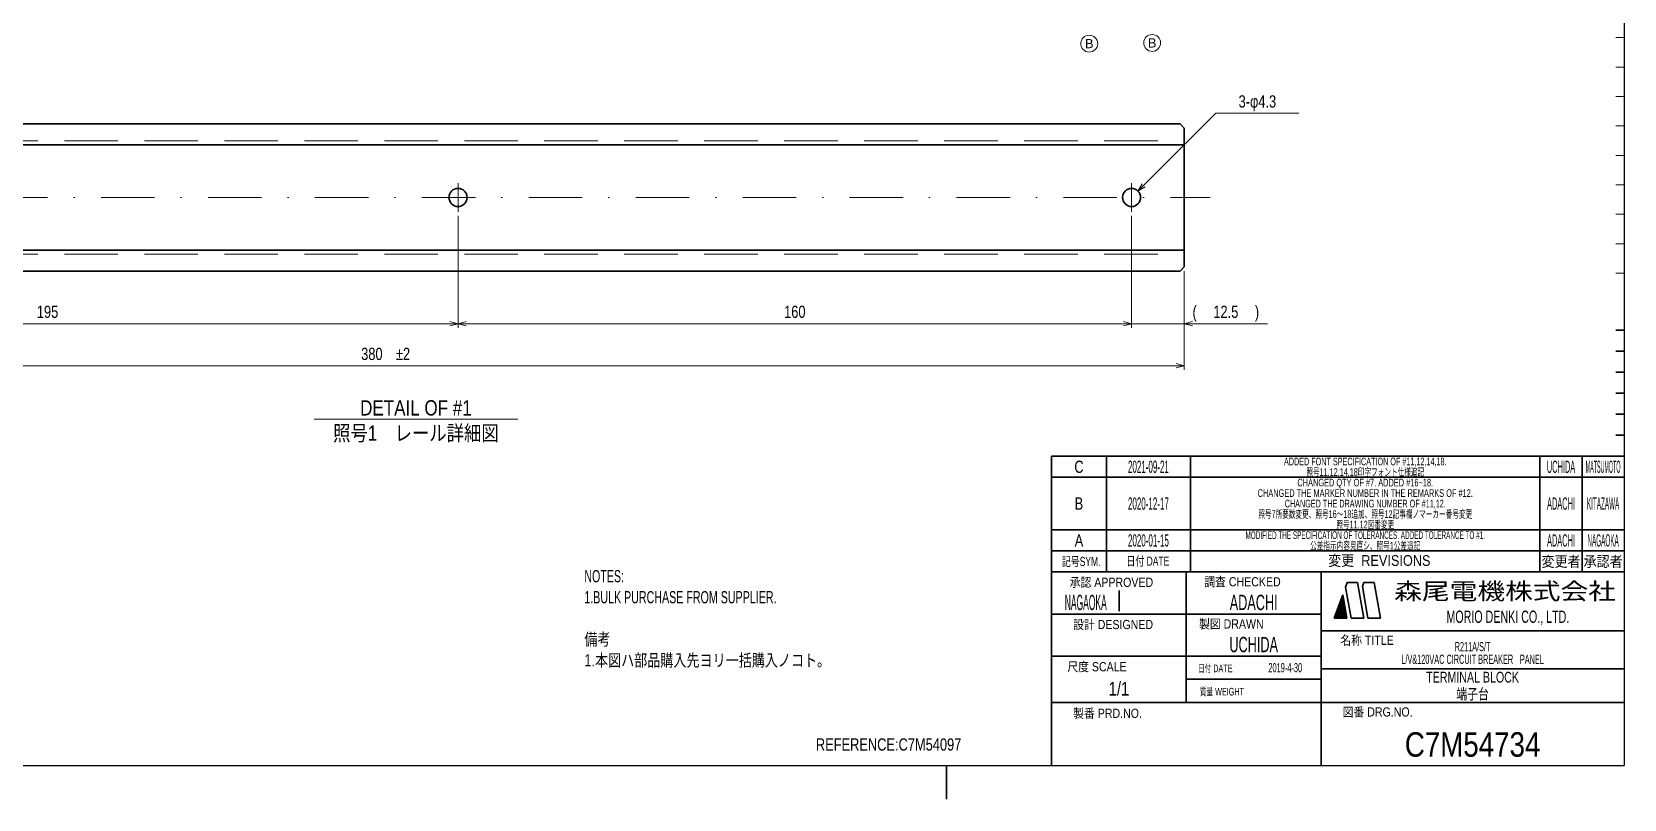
# Model space of a CAD drawing. Header units: millimetres. Extents: x 7 to 587, y 2 to 418.
# Drawn here: x 208.8 to 587, y 2 to 184.4 of the extents above; entities that cross this region are included whole.
import ezdxf
from ezdxf.enums import TextEntityAlignment as Align

# ---------------------------------------------------------------- set-up
doc = ezdxf.new("R2010")
doc.units = ezdxf.units.MM
doc.linetypes.add('DASHDOT', pattern=[25.3, 12.7, -6.3, 0, -6.3])
doc.linetypes.add('DASHED', pattern=[19, 12.7, -6.3])
for name, color, linetype in [('GR1_01', 7, 'Continuous'), ('GR1_05', 7, 'Continuous'), ('GR1_16', 7, 'Continuous'), ('図面枠C7M', 7, 'Continuous'), ('表題、部品表_01', 7, 'Continuous')]:
    doc.layers.add(name, color=color, linetype=linetype)
doc.styles.add('HG丸ｺﾞｼｯｸM-PRO', font='')
doc.styles.get('HG丸ｺﾞｼｯｸM-PRO').set_extended_font_data('HG丸ｺﾞｼｯｸM-PRO')

# ---------------------------------------------------------------- blocks, each defined once
blk = doc.blocks.new('BLKF026')
at = {"layer": '図面枠C7M', "color": 4, "linetype": 'Continuous', "lineweight": 13}
for p, q in [((519.264044, 48.082829), (520.396896, 49.21568)), ((519.344973, 48.305179), (520.375697, 49.335903)), ((519.425902, 48.527529), (520.354499, 49.456126)), ((519.506831, 48.749879), (520.3333, 49.576349)), ((519.58776, 48.97223), (520.312102, 49.696572)), ((519.668689, 49.19458), (520.290903, 49.816794)), ((519.749617, 49.41693), (520.269705, 49.937017)), ((519.830546, 49.63928), (520.248506, 50.05724)), ((519.911475, 49.861631), (520.227307, 50.177463)), ((519.992404, 50.083981), (520.206109, 50.297686)), ((520.073333, 50.306331), (520.18491, 50.417909)), ((520.154262, 50.528681), (520.163712, 50.538131)), ((518.157871, 44.996757), (520.693675, 47.532561)), ((518.211969, 45.192276), (520.672477, 47.652784)), ((518.292898, 45.414626), (520.651278, 47.773006)), ((518.299292, 44.996757), (520.714874, 47.412338)), ((518.373827, 45.636976), (520.63008, 47.893229)), ((518.440714, 44.996757), (520.736072, 47.292115)), ((518.454756, 45.859327), (520.608881, 48.013452)), ((518.535684, 46.081677), (520.587682, 48.133675)), ((518.582135, 44.996757), (520.757271, 47.171892)), ((518.616613, 46.304027), (520.566484, 48.253898)), ((518.697542, 46.526377), (520.545285, 48.374121)), ((518.723556, 44.996757), (520.778469, 47.051669)), ((518.778471, 46.748727), (520.524087, 48.494343)), ((518.8594, 46.971078), (520.502888, 48.614566)), ((518.864978, 44.996757), (520.799668, 46.931447)), ((518.940329, 47.193428), (520.48169, 48.734789)), ((519.006399, 44.996757), (520.820866, 46.811224)), ((519.021258, 47.415778), (520.460491, 48.855012)), ((519.102186, 47.638128), (520.439293, 48.975235)), ((519.147821, 44.996757), (520.842065, 46.691001)), ((519.183115, 47.860479), (520.418094, 49.095457)), ((519.289242, 44.996757), (520.863263, 46.570778)), ((519.430663, 44.996757), (520.884462, 46.450555)), ((519.572085, 44.996757), (520.90566, 46.330332)), ((519.713506, 44.996757), (520.926859, 46.21011)), ((519.854927, 44.996757), (520.948057, 46.089887)), ((519.996349, 44.996757), (520.969256, 45.969664)), ((520.13777, 44.996757), (520.990455, 45.849441)), ((520.279191, 44.996757), (521.011653, 45.729218)), ((520.420613, 44.996757), (521.032852, 45.608995)), ((520.562034, 44.996757), (521.05405, 45.488773)), ((520.703455, 44.996757), (521.075249, 45.36855)), ((520.844877, 44.996757), (521.096447, 45.248327)), ((520.986298, 44.996757), (521.117646, 45.128104)), ((521.12772, 44.996757), (521.138844, 45.007881))]:
    blk.add_line(p, q, dxfattribs=at)
blk = doc.blocks.new('BLKF023')
at = {"layer": '図面枠C7M', "color": 2, "linetype": 'Continuous', "lineweight": 25}
for p in [(587, 410), (7, 10)]:
    blk.add_line(p, (587, 10), dxfattribs=at)
at = {"layer": '図面枠C7M', "color": 4, "linetype": 'Continuous', "lineweight": 13}
for p, q in [((585, 183), (587, 183)), ((585, 176), (587, 176)), ((585, 169), (587, 169)), ((585, 162), (587, 162)), ((585, 155), (587, 155)), ((585, 148), (587, 148)), ((585, 141), (587, 141)), ((585, 134), (587, 134)), ((585, 127), (587, 127))]:
    blk.add_line(p, q, dxfattribs=at)
at = {"layer": '図面枠C7M', "color": 3, "linetype": 'Continuous', "lineweight": 35}
for p, q in [((587, 113.5), (585, 113.5)), ((587, 108.5), (585, 108.5)), ((587, 103.5), (585, 103.5)), ((587, 98.5), (585, 98.5)), ((587, 93.5), (585, 93.5)), ((587, 88.5), (585, 88.5)), ((451, 83.5), (587, 83.5)), ((451, 83.5), (451, 10)), ((464, 56), (464, 83.5)), ((484, 56), (484, 83.5)), ((567, 56), (567, 83.5)), ((577, 56), (577, 83.5)), ((587, 83.5), (585, 83.5)), ((451, 78.5), (587, 78.5)), ((451, 66), (587, 66)), ((451, 61), (587, 61)), ((451, 56), (587, 56)), ((483, 56), (483, 25)), ((515, 56), (515, 10)), ((520.84, 52.4), (521.23, 53.5)), ((521.23, 53.5), (523.64, 53.5)), ((525.14, 45), (523.64, 53.5)), ((525.18, 53.5), (524.82, 52.51)), ((525.18, 53.5), (527.64, 53.5)), ((529.14, 45), (527.64, 53.5)), ((467.01, 51.56), (467.01, 46.69)), ((518.14, 45), (520.16, 50.55)), ((521.14, 45), (520.16, 50.55)), ((522.14, 45), (520.84, 52.4)), ((526.14, 45), (524.82, 52.51)), ((451, 46), (515, 46)), ((515, 42), (587, 42)), ((518.14, 45), (521.14, 45)), ((522.14, 45), (525.14, 45)), ((526.14, 45), (529.14, 45)), ((451, 36), (515, 36)), ((483, 30.5), (515, 30.5)), ((515, 33), (587, 33)), ((451, 25), (587, 25)), ((426, 2), (426, 10))]:
    blk.add_line(p, q, dxfattribs=at)
at = {"layer": '図面枠C7M', "color": 4, "linetype": 'Continuous', "lineweight": 13}
blk.add_blockref('BLKF026', (0, 0), dxfattribs=at)
at = {"layer": '図面枠C7M', "color": 4, "linetype": 'Continuous', "lineweight": 13, "style": 'HG丸ｺﾞｼｯｸM-PRO'}
for s, height, width, p in [('記号SYM.', 2.182, 0.69227, (458.03, 58.49)), ('日付 DATE', 2.182, 0.692507, (473.87, 58.58)), ('変更  REVISIONS', 2.5455, 0.887352, (528.85, 58.72)), ('変更者', 2.545, 0.887717, (572, 58.5)), ('承認者', 2.545, 0.887717, (582, 58.5)), ('承認 APPROVED', 2.1818, 0.863151, (465.21, 53.54)), ('調査 CHECKED', 2.182, 0.863174, (496.34, 53.67)), ('設計 DESIGNED', 2.1818, 0.862613, (465.61, 43.51)), ('製図 DRAWN', 2.182, 0.863099, (493.7, 43.65)), ('名称 TITLE', 2.182, 0.862489, (525.93, 39.77)), ('尺度 SCALE', 2.182, 0.862581, (461.78, 33.49)), ('日付 DATE', 1.818, 0.618255, (489.88, 33.09)), ('質量 WEIGHT', 1.818, 0.618812, (491.46, 27.55)), ('製番 PRD.NO.', 2.182, 0.863299, (464.29, 22.41)), ('図番 DRG.NO.', 2.182, 0.863083, (528.44, 22.73))]:
    blk.add_text(s, height=height, dxfattribs=dict(at, width=width)).set_placement(p, align=Align.MIDDLE_CENTER)
at = {"layer": '図面枠C7M', "color": 2, "linetype": 'Continuous', "lineweight": 25, "style": 'HG丸ｺﾞｼｯｸM-PRO', "width": 1.206081}
blk.add_text('森尾電機株式会社', height=4, dxfattribs=at).set_placement((558.72, 51.43), align=Align.MIDDLE_CENTER)
at = {"layer": '図面枠C7M', "color": 3, "linetype": 'Continuous', "lineweight": 35, "style": 'HG丸ｺﾞｼｯｸM-PRO', "width": 0.652197}
blk.add_text('MORIO DENKI CO., LTD.', height=2.9091, dxfattribs=at).set_placement((559.38, 45.36), align=Align.MIDDLE_CENTER)
blk = doc.blocks.new('BLKF027')
at = {"layer": '図面枠C7M', "color": 3, "linetype": 'Continuous', "lineweight": 35, "style": 'HG丸ｺﾞｼｯｸM-PRO'}
for s, height, width, p in [('C', 2.91, 0.782198, (457.5, 81)), ('2021-09-21', 2.909, 0.488281, (474, 81)), ('ADDED FONT SPECIFICATION OF #11,12,14,18.', 1.8182, 0.618314, (525.5, 82.25)), ('UCHIDA', 2.909, 0.415827, (572, 81)), ('MATSUMOTO', 2.909, 0.26157, (582, 81)), ('CHANGED QTY OF #7. ADDED #16~18.', 1.8182, 0.577483, (525.5, 77.25)), ('B', 2.91, 0.78204, (457.5, 72.25)), ('2020-12-17', 2.909, 0.488281, (474, 72.25)), ('ADACHI', 2.909, 0.415454, (572, 72.25)), ('KITAZAWA', 2.909, 0.308644, (582, 72.25)), ('A', 2.91, 0.782973, (457.5, 63.5)), ('2020-01-15', 2.909, 0.488281, (474, 63.5)), ('MODIFIED THE SPECIFICATION OF TOLERANCES. ADDED TOLERANCE TO #1.', 1.8182, 0.497763, (525.5, 64.75)), ('ADACHI', 2.909, 0.415454, (572, 63.5)), ('NAGAOKA', 2.909, 0.309653, (582, 63.5)), ('NAGAOKA', 3.636, 0.414524, (459.11, 48.75)), ('ADACHI', 3.636, 0.619335, (499, 48.75)), ('UCHIDA', 3.636, 0.61989, (499, 38.75)), ('R211A/S/T', 2.182, 0.521472, (551, 38.25)), ('2019-4-30', 2.182, 0.482367, (506.5, 33.25)), ('L/V&120VAC CIRCUIT BREAKER\u3000PANEL', 2.1818, 0.522042, (551, 35.25)), ('TERMINAL BLOCK', 2.5455, 0.742009, (551, 31)), ('1/1', 3.273, 0.80628, (467, 28.25)), ('C7M54734', 5.818, 0.846013, (551, 15))]:
    blk.add_text(s, height=height, dxfattribs=dict(at, width=width)).set_placement(p, align=Align.MIDDLE_CENTER)
blk = doc.blocks.new('FXTIP_ARROW_E')
at = {"color": 0, "linetype": 'Continuous', "lineweight": -2}
for q in [(-1, 0), (-0.97, 0.26), (-0.97, -0.26)]:
    blk.add_line((0, 0), q, dxfattribs=at)
blk = doc.blocks.new('FXTIP_ARROW_S')
at = {"color": 0, "linetype": 'Continuous', "lineweight": -2}
for q in [(-1, 0), (-0.97, 0.26), (-0.97, -0.26)]:
    blk.add_line((0, 0), q, dxfattribs=at)
blk = doc.blocks.new('BLKF058')
at = {"layer": 'GR1_01', "color": 3, "linetype": 'Continuous', "lineweight": 35}
for p, q in [((103.5, 162.5), (481.5, 162.5)), ((481.5, 162.5), (482.5, 161.5)), ((482.5, 161.5), (482.5, 128.5)), ((102.5, 157.5), (482.5, 157.5)), ((102.5, 132.5), (482.5, 132.5)), ((103.5, 127.5), (481.5, 127.5)), ((482.5, 128.5), (481.5, 127.5))]:
    blk.add_line(p, q, dxfattribs=at)
at = {"layer": 'GR1_01', "color": 4, "linetype": 'DASHED', "lineweight": 13}
for p, q in [((102.5, 158.5), (482.5, 158.5)), ((102.5, 131.5), (482.5, 131.5))]:
    blk.add_line(p, q, dxfattribs=at)
at = {"layer": 'GR1_01', "color": 4, "linetype": 'DASHDOT', "lineweight": 13}
for p, q in [((310, 148.37), (310, 141.62)), ((470, 148.37), (470, 141.62)), ((98.22, 145), (488.69, 145))]:
    blk.add_line(p, q, dxfattribs=at)
at = {"layer": 'GR1_01', "color": 3, "linetype": 'Continuous', "lineweight": 35}
for centre in [(310, 145), (470, 145)]:
    blk.add_circle(centre, 2.15, dxfattribs=at)
blk = doc.blocks.new('BLKF161')
at = {"layer": 'GR1_05', "color": 4, "linetype": 'Continuous', "lineweight": 13}
blk.add_circle((459.94, 181.56), 2, dxfattribs=at)
at = {"layer": 'GR1_05', "color": 4, "linetype": 'Continuous', "lineweight": 13, "style": 'HG丸ｺﾞｼｯｸM-PRO', "width": 1.04272}
blk.add_text('B', height=2.18, dxfattribs=at).set_placement((459.94, 181.56), align=Align.MIDDLE_CENTER)
blk = doc.blocks.new('BLKF162')
at = {"layer": 'GR1_05', "color": 4, "linetype": 'Continuous', "lineweight": 13}
blk.add_circle((474.89, 181.73), 2, dxfattribs=at)
at = {"layer": 'GR1_05', "color": 4, "linetype": 'Continuous', "lineweight": 13, "style": 'HG丸ｺﾞｼｯｸM-PRO', "width": 1.04272}
blk.add_text('B', height=2.18, dxfattribs=at).set_placement((474.89, 181.73), align=Align.MIDDLE_CENTER)

msp = doc.modelspace()

# ---------------------------------------------------------------- linework, layer by layer
at = {"layer": 'GR1_16', "color": 4, "linetype": 'Continuous', "lineweight": 13}
for p, q in [((471.52, 146.52), (490, 165)), ((490, 165), (509.76, 165)), ((310, 140.62), (310, 114)), ((470, 140.62), (470, 114)), ((482.5, 127.5), (482.5, 104)), ((482.5, 127.5), (482.5, 114)), ((115, 115), (310, 115)), ((310, 115), (470, 115)), ((470, 115), (482.5, 115)), ((482.5, 115), (502.26, 115)), ((102.5, 105), (482.5, 105)), ((275.8, 92.3), (324.2, 92.3))]:
    msp.add_line(p, q, dxfattribs=at)

# ---------------------------------------------------------------- block references
at = {"layer": 'GR1_01', "color": 3, "linetype": 'Continuous', "lineweight": 35}
msp.add_blockref('BLKF058', (0, 0), dxfattribs=at)
at = {"layer": 'GR1_05', "color": 4, "linetype": 'Continuous', "lineweight": 13}
for name in ['BLKF161', 'BLKF162']:
    msp.add_blockref(name, (0, 0), dxfattribs=at)
at = {"layer": 'GR1_16', "color": 4, "linetype": 'Continuous', "lineweight": 13, "xscale": 2, "yscale": 2}
for name, p, rotation in [('FXTIP_ARROW_S', (471.52, 146.52), 224.9999999688709), ('FXTIP_ARROW_E', (310, 115), 360), ('FXTIP_ARROW_S', (310, 115), 180), ('FXTIP_ARROW_E', (470, 115), 360), ('FXTIP_ARROW_S', (482.5, 115), 180), ('FXTIP_ARROW_E', (482.5, 105), 360)]:
    msp.add_blockref(name, p, dxfattribs=dict(at, rotation=rotation))
at = {"layer": '図面枠C7M', "color": 4, "linetype": 'Continuous', "lineweight": 13}
msp.add_blockref('BLKF023', (0, 0), dxfattribs=at)
at = {"layer": '図面枠C7M', "color": 3, "linetype": 'Continuous', "lineweight": 35}
msp.add_blockref('BLKF027', (0, 0), dxfattribs=at)

# ---------------------------------------------------------------- texts
at = {"layer": 'GR1_16', "color": 3, "linetype": 'Continuous', "lineweight": 35, "style": 'HG丸ｺﾞｼｯｸM-PRO', "width": 0.783565}
msp.add_text('3-φ4.3', height=2.909, dxfattribs=at).set_placement((499.88, 165.5), align=Align.BOTTOM_CENTER)
at = {"layer": 'GR1_16', "color": 3, "linetype": 'Continuous', "lineweight": 35, "style": 'HG丸ｺﾞｼｯｸM-PRO'}
for s, height, width, p in [('195', 2.909, 0.784542, (212.5, 115.5)), ('160', 2.909, 0.784542, (390, 115.5)), ('(', 2.91, 0.781868, (484.98, 115.5)), ('12.5', 2.909, 0.784749, (492.38, 115.5)), (')', 2.91, 0.781868, (499.78, 115.5)), ('380', 2.909, 0.784542, (289.54, 105.5)), ('±2', 2.909, 0.782992, (296.94, 105.5))]:
    msp.add_text(s, height=height, rotation=0, dxfattribs=dict(at, width=width)).set_placement(p, align=Align.BOTTOM_CENTER)
for s, height, width, p in [('DETAIL OF #1', 3.6364, 0.830981, (300, 95)), ('照号1\u3000レール詳細図', 3.636, 0.830534, (300, 89))]:
    msp.add_text(s, height=height, dxfattribs=dict(at, width=width)).set_placement(p, align=Align.MIDDLE_CENTER)
at = {"layer": '図面枠C7M', "color": 3, "linetype": 'Continuous', "lineweight": 35, "style": 'HG丸ｺﾞｼｯｸM-PRO'}
for s, height, width, p in [('照号11,12,14,18印字フォント仕様追記', 1.8182, 0.618974, (525.5, 79.75)), ('CHANGED THE MARKER NUMBER IN THE REMARKS OF #12.', 1.8182, 0.577778, (525.5, 74.75)), ('CHANGED THE DRAWING NUMBER OF #11,12.', 1.8182, 0.618893, (525.5, 72.25)), ('照号7所要数変更、照号16～18追加、照号12記事欄ノマーカー番号変更', 1.8182, 0.619114, (525.5, 69.75)), ('照号11,12図番変更', 1.8182, 0.619076, (525.5, 67.25)), ('公差指示内容見直シ、照号1公差追記', 1.8182, 0.619003, (525.5, 62.25)), ('端子台', 2.545, 0.741121, (551, 27))]:
    msp.add_text(s, height=height, dxfattribs=dict(at, width=width)).set_placement(p, align=Align.MIDDLE_CENTER)
at = {"layer": '図面枠C7M', "color": 3, "linetype": 'Continuous', "lineweight": 35, "style": 'HG丸ｺﾞｼｯｸM-PRO', "width": 0.783575}
msp.add_text('REFERENCE:C7M54097', height=2.9091, dxfattribs=at).set_placement((395, 15), align=Align.MIDDLE_LEFT)
at = {"layer": '表題、部品表_01', "color": 3, "linetype": 'Continuous', "lineweight": 35, "style": 'HG丸ｺﾞｼｯｸM-PRO'}
for s, height, width, p in [('NOTES:', 2.909, 0.651134, (340, 55)), ('1.BULK PURCHASE FROM SUPPLIER.', 2.9091, 0.651852, (340, 50)), ('備考', 2.909, 0.781842, (340, 40)), ('1.本図ハ部品購入先ヨリ一括購入ノコト。', 2.9091, 0.782004, (340, 35))]:
    msp.add_text(s, height=height, dxfattribs=dict(at, width=width)).set_placement(p, align=Align.MIDDLE_LEFT)

doc.saveas('drawing.dxf')
